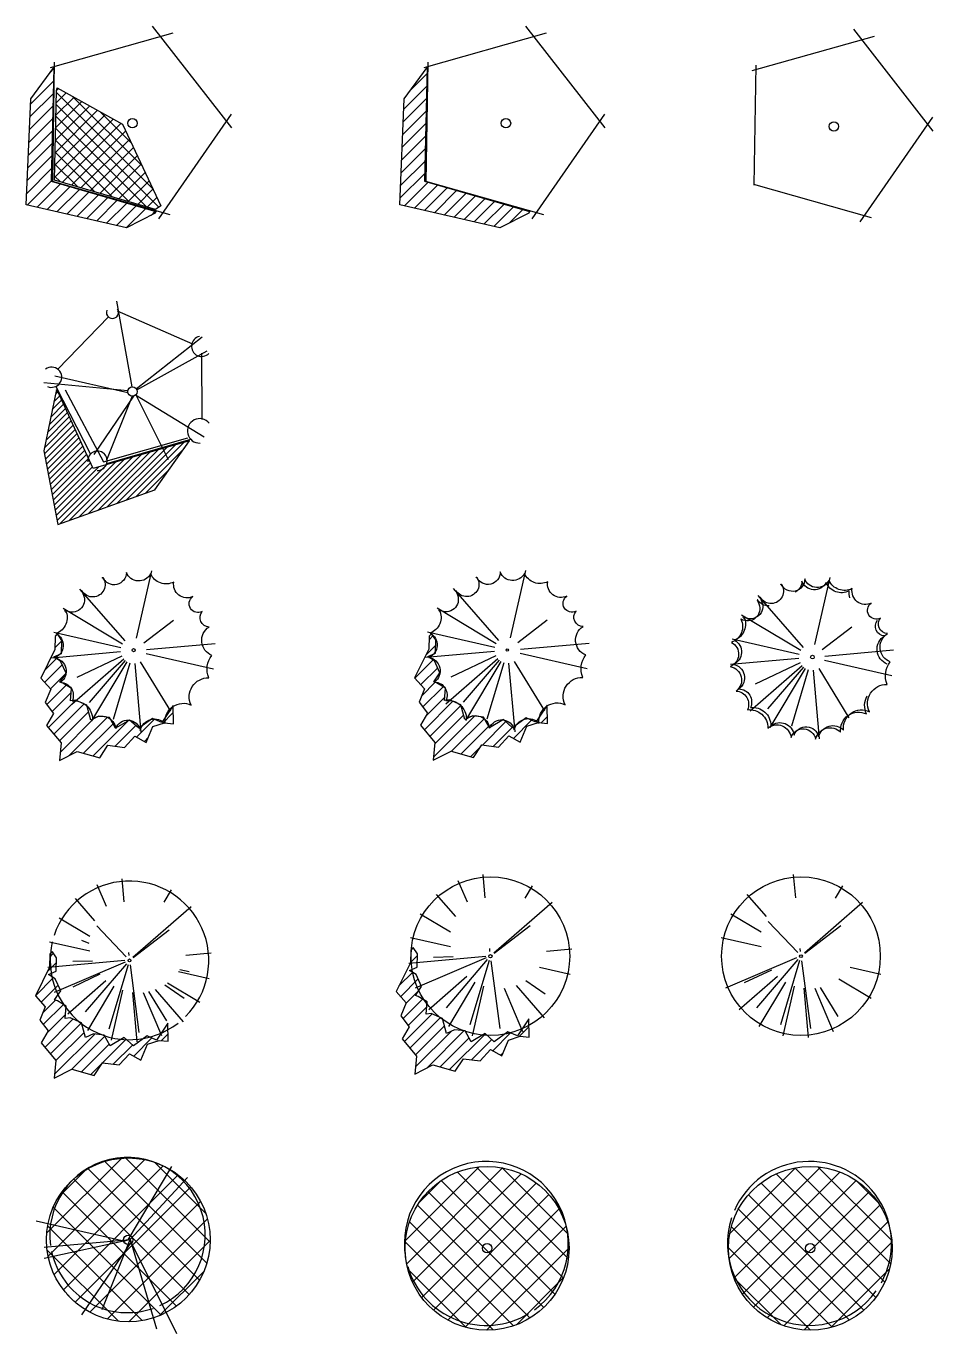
# Model space of a CAD drawing. Extents: x -13.6 to 7.2, y -12.8 to 13.
# Drawn here: x -13.46 to -7.92, y -12.81 to -4.81 of the extents above; entities that cross this region are included whole.
import ezdxf

# ---------------------------------------------------------------- set-up
doc = ezdxf.new("R2010")
doc.units = 0
doc.header["$MEASUREMENT"] = 0
for name, color, linetype in [('C-LAND-L763', 3, 'CONTINUOUS'), ('C-LAND-L764', 3, 'CONTINUOUS'), ('C-LAND-L765', 3, 'CONTINUOUS'), ('C-LAND-L770', 3, 'CONTINUOUS'), ('C-LAND-L773', 3, 'CONTINUOUS'), ('C-LAND-L774', 3, 'CONTINUOUS'), ('C-LAND-L775', 3, 'CONTINUOUS'), ('C-LAND-L778', 3, 'CONTINUOUS'), ('C-LAND-L779', 3, 'CONTINUOUS'), ('C-LAND-L780', 3, 'CONTINUOUS'), ('C-LAND-L788', 3, 'CONTINUOUS'), ('C-LAND-L789', 3, 'CONTINUOUS'), ('C-LAND-L790', 3, 'CONTINUOUS'), ('C-LAND-PL-CANOPY', 3, 'CONTINUOUS'), ('C-LAND-PL-CIRC', 8, 'CONTINUOUS'), ('C-LAND-PL-FILL', 1, 'CONTINUOUS'), ('C-LAND-PL-SHADE', 1, 'CONTINUOUS'), ('C-LAND-PL-TEXTURE', 8, 'CONTINUOUS')]:
    doc.layers.add(name, color=color, linetype=linetype)
pattern_1 = [(45, (9.763504, -1.104264), (-0.03729466, 0.03729466), [])]
pattern_2 = [(45, (-0.03616, 3.20255), (-0.0745893, 0.0745893), []), (135, (-0.03616, 3.20255), (-0.0745893, -0.0745893), [])]
pattern_3 = [(45, (7.10683, 4.18396), (-0.03729466, 0.03729466), [])]

# ---------------------------------------------------------------- blocks, each defined once
blk = doc.blocks.new('C-LAND-L763')
at = {"layer": 'C-LAND-L763'}
for p, q in [((0.603, 0.0559), (0.1589, -0.5844)), ((0.2308, -0.5599), (-0.4898, -0.3561))]:
    blk.add_line(p, q, dxfattribs=at)
at = {"layer": 'C-LAND-PL-CANOPY'}
blk.add_line((-0.487, -0.36), (-0.476, 0.3744), dxfattribs=at)
at = {"layer": 'C-LAND-PL-FILL'}
for p, q in [((0.1197, 0.5936), (0.6049, -0.0288)), ((-0.5003, 0.3412), (0.2483, 0.5524))]:
    blk.add_line(p, q, dxfattribs=at)
blk.add_circle((0, 0), 0.0287, dxfattribs=at)
blk = doc.blocks.new('C-LAND-L764')
at = {"layer": 'C-LAND-PL-SHADE'}
h = blk.add_hatch(dxfattribs=at)
h.set_pattern_fill('ANSI31', color=256, scale=0.421941, style=0)
h.set_pattern_definition(pattern_1)
h.paths.add_polyline_path([(0.139, -0.5506), (-0.0372, -0.6386), (-0.6497, -0.4986), (-0.6217, 0.1495), (-0.4816, 0.3416), (-0.4976, -0.3546), (0.143, -0.5386)])
at = {"layer": 'C-LAND-L764'}
for p, q in [((-0.487, -0.36), (-0.476, 0.3744)), ((0.603, 0.0559), (0.1589, -0.5844)), ((0.2308, -0.5599), (-0.4898, -0.3561))]:
    blk.add_line(p, q, dxfattribs=at)
at = {"layer": 'C-LAND-PL-FILL'}
for p, q in [((0.1197, 0.5936), (0.6049, -0.0288)), ((-0.5003, 0.3412), (0.2483, 0.5524))]:
    blk.add_line(p, q, dxfattribs=at)
blk.add_circle((0, 0), 0.0287, dxfattribs=at)
at = {"layer": 'C-LAND-PL-SHADE'}
blk.add_lwpolyline([(0.139, -0.5506), (-0.0372, -0.6386), (-0.6497, -0.4986), (-0.6217, 0.1495), (-0.4816, 0.3416), (-0.4976, -0.3546), (0.143, -0.5386)], close=True, dxfattribs=at)
blk = doc.blocks.new('C-LAND-L765')
at = {"layer": 'C-LAND-PL-SHADE'}
h = blk.add_hatch(dxfattribs=at)
h.set_pattern_fill('ANSI31', color=256, scale=0.421941, style=0)
h.set_pattern_definition(pattern_1)
h.paths.add_polyline_path([(0.139, -0.5506), (-0.0372, -0.6386), (-0.6497, -0.4986), (-0.6217, 0.1495), (-0.4816, 0.3416), (-0.4976, -0.3546), (0.143, -0.5386)])
at = {"layer": 'C-LAND-PL-TEXTURE'}
h = blk.add_hatch(dxfattribs=at)
h.set_pattern_fill('ANSI37', color=256, scale=0.421941, style=0)
h.set_pattern_definition([(45, (9.763504, -1.104264), (-0.03729466, 0.03729466), []), (135, (9.763504, -1.104264), (-0.03729466, -0.03729466), [])])
h.paths.add_polyline_path([(-0.4593, 0.2175), (-0.0615, -0.0065), (0.1739, -0.5049), (0.1403, -0.5273), (-0.4762, -0.3481), (-0.465, 0.2007)])
at = {"layer": 'C-LAND-L765'}
for p, q in [((-0.487, -0.36), (-0.476, 0.3744)), ((0.2308, -0.5599), (-0.4898, -0.3561))]:
    blk.add_line(p, q, dxfattribs=at)
at = {"layer": 'C-LAND-PL-FILL'}
for p, q in [((0.1197, 0.5936), (0.6049, -0.0288)), ((-0.5003, 0.3412), (0.2483, 0.5524)), ((0.603, 0.0559), (0.1589, -0.5844))]:
    blk.add_line(p, q, dxfattribs=at)
blk.add_circle((0, 0), 0.0287, dxfattribs=at)
at = {"layer": 'C-LAND-PL-SHADE'}
blk.add_lwpolyline([(0.139, -0.5506), (-0.0372, -0.6386), (-0.6497, -0.4986), (-0.6217, 0.1495), (-0.4816, 0.3416), (-0.4976, -0.3546), (0.143, -0.5386)], close=True, dxfattribs=at)
at = {"layer": 'C-LAND-PL-TEXTURE'}
blk.add_lwpolyline([(-0.4593, 0.2175), (-0.0615, -0.0065), (0.1739, -0.5049), (0.1403, -0.5273), (-0.4762, -0.3481), (-0.465, 0.2007)], close=True, dxfattribs=at)
blk = doc.blocks.new('C-LAND-L770')
at = {"layer": 'C-LAND-PL-SHADE'}
h = blk.add_hatch(dxfattribs=at)
h.set_pattern_fill('ANSI31', color=256, scale=0.21097, style=0)
h.set_pattern_definition([(45, (7.017088, 1.720233), (-0.01864733, 0.01864733), [])])
h.paths.add_polyline_path([(-0.4651, 0.0129), (-0.5419, -0.3618), (-0.4559, -0.8134), (0.1374, -0.6014), (0.3495, -0.3004), (-0.2407, -0.4693), (-0.459, 0.0037)])
at = {"layer": 'C-LAND-L770'}
for points in [[(0.3695, 0.2901), (-0.0919, 0.4922)], [(0.4252, -0.1716), (0.4238, 0.2341)], [(-0.4679, 0.0316), (-0.2575, -0.3827)], [(-0.157, -0.44), (0.356, -0.2916)]]:
    blk.add_lwpolyline(points, dxfattribs=at)
blk.add_circle((0, 0), 0.0287, dxfattribs=at)
at = {"layer": 'C-LAND-PL-CANOPY'}
blk.add_lwpolyline([(-0.1474, 0.4569), (-0.4553, 0.1362)], dxfattribs=at)
blk.add_arc((-0.1221, 0.4842), 0.0372, 156.94802, 32.57161, dxfattribs=at)
at = {"layer": 'C-LAND-PL-FILL'}
for p, q in [((-0.0017, 0.0286), (-0.0954, 0.5526)), ((0.0226, 0.0177), (0.4264, 0.3348)), ((0.027, 0.0098), (0.4565, 0.25)), ((-0.0277, -0.0076), (-0.4752, 0.0944)), ((-0.0285, 0.0037), (-0.5421, 0.0532)), ((0.0065, -0.0279), (-0.2366, -0.3847)), ((-0.0019, -0.0286), (-0.1584, -0.4196)), ((0.0191, -0.0191), (0.4386, -0.2763)), ((0.0199, -0.0207), (0.2176, -0.4157))]:
    blk.add_line(p, q, dxfattribs=at)
blk.add_lwpolyline([(-0.4651, 0.0129), (-0.5419, -0.3618), (-0.4559, -0.8134), (0.1374, -0.6014), (0.3495, -0.3004), (-0.2407, -0.4693), (-0.459, 0.0037)], close=True, dxfattribs=at)
blk.add_lwpolyline([(-0.4119, 0.0108), (-0.1767, -0.4298), (0.3379, -0.2829)], dxfattribs=at)
for centre, radius, start, end in [((0.4229, 0.2768), 0.062, 102.02379, 315.86824), ((-0.4944, 0.0879), 0.0621, 245.43183, 126.28961), ((0.4103, -0.2402), 0.0748, 38.21384, 272.20066), ((-0.2139, -0.423), 0.0593, 268.49715, 186.4444)]:
    blk.add_arc(centre, radius, start, end, dxfattribs=at)
blk = doc.blocks.new('C-LAND-L773')
at = {"layer": 'C-LAND-L773'}
for points in [[(0.229, 0.3624, -0.131971), (0.2252, 0.405, -0.431759), (0.0834, 0.4557, -0.650451), (-0.0646, 0.4642, -0.276424), (-0.1047, 0.3973, -0.276424)], [(-0.2648, 0.3139, -0.282805), (-0.3354, 0.35, 0.562453), (-0.3375, 0.35), (-0.3269, 0.3247, -0.724856), (-0.4348, 0.2317, 0.278363), (-0.4369, 0.2317, -0.44318), (-0.4941, 0.0901, -0.638921), (-0.5025, -0.0579, -0.662758), (-0.4666, -0.208, -0.531143), (-0.3967, -0.3221, -0.452717), (-0.2719, -0.4341, -0.597486), (-0.1302, -0.4912, -0.76453), (0.02, -0.5017, -0.591834), (0.1723, -0.4595, -0.590451), (0.3309, -0.3475, -0.251687), (0.3359, -0.2373, -0.251687)], [(0.4578, -0.0431, -0.616578), (0.4409, 0.1302, -0.626492), (0.3986, 0.2253)]]:
    blk.add_lwpolyline(points, format="xyb", dxfattribs=at)
blk.add_circle((0, 0), 0.0113, dxfattribs=at)
at = {"layer": 'C-LAND-PL-FILL'}
for p, q in [((0.0149, 0.0762), (0.1088, 0.487)), ((-0.0549, 0.0586), (-0.3321, 0.3761)), ((-0.0708, 0.0396), (-0.4325, 0.2559)), ((0.0602, 0.0471), (0.2406, 0.1849)), ((-0.0801, 0.0166), (-0.4909, 0.1105)), ((0.0761, 0.006), (0.4959, 0.0436)), ((-0.0818, -0.0082), (-0.5015, -0.0458)), ((-0.0625, -0.0532), (-0.38, -0.3304)), ((-0.0744, -0.0351), (-0.349, -0.1654)), ((-0.0544, -0.0613), (-0.274, -0.3173)), ((-0.0435, -0.0691), (-0.2597, -0.4308)), ((-0.0255, -0.0771), (-0.1284, -0.4221)), ((0.0385, -0.0688), (0.2232, -0.3716)), ((0.0745, -0.0188), (0.4853, -0.1127)), ((0.0043, -0.08), (0.0419, -0.4997))]:
    blk.add_line(p, q, dxfattribs=at)
blk.add_lwpolyline([(-0.3194, 0.3636), (-0.3088, 0.3383, -0.724856), (-0.4167, 0.2453, 0.278363), (-0.4188, 0.2453, -0.44318), (-0.4759, 0.1037, -0.638921), (-0.4844, -0.0443, -0.662758), (-0.4484, -0.1944, -0.531143), (-0.3786, -0.3085, -0.452717), (-0.2538, -0.4205, -0.597486), (-0.1121, -0.4776, -0.76453), (0.0381, -0.4882, -0.591834), (0.1904, -0.4459, -0.590451), (0.3491, -0.3339, -0.560593), (0.4569, -0.1669, -0.267881), (0.476, -0.0295, -0.616578), (0.4591, 0.1438, -0.626492), (0.4168, 0.2389, -0.943626), (0.3596, 0.3298, -0.607885), (0.2433, 0.4186, -0.431759), (0.1016, 0.4693, -0.650451), (-0.0465, 0.4778, -0.792161), (-0.1903, 0.4439, -3.199137), (-0.1903, 0.4461, -1.030374), (-0.3173, 0.3636, 0.562453)], format="xyb", close=True, dxfattribs=at)
blk.add_lwpolyline([(-0.4132, 0.2312, -0.053668), (-0.4231, 0.2441, 0.562453), (-0.4252, 0.2441)], format="xyb", dxfattribs=at)
blk = doc.blocks.new('C-LAND-L788')
at = {"layer": 'C-LAND-PL-FILL', "linetype": 'Continuous'}
h = blk.add_hatch(dxfattribs=at)
h.set_pattern_fill('ANSI37', color=256, scale=0.843882, style=0)
h.set_pattern_definition(pattern_2)
edge = h.paths.add_edge_path()
edge.add_arc((0, 0), 0.5007, 0, 360)
at = {"layer": 'C-LAND-L788'}
blk.add_circle((0, 0), 0.0287, dxfattribs=at)
blk.add_arc((-0.0048, 0.0297), 0.5012, 161.8757, 324.55771, dxfattribs=at)
at = {"layer": 'C-LAND-PL-CIRC'}
blk.add_circle((0, 0), 0.5007, dxfattribs=at)
at = {"layer": 'C-LAND-PL-FILL'}
blk.add_arc((-0.0048, 0.0297), 0.5012, 331.37107, 156.24648, dxfattribs=at)
blk = doc.blocks.new('C-LAND-L789')
at = {"layer": 'C-LAND-PL-TEXTURE', "linetype": 'Continuous'}
h = blk.add_hatch(dxfattribs=at)
h.set_pattern_fill('ANSI37', color=256, scale=0.843882, style=0)
h.set_pattern_definition(pattern_2)
edge = h.paths.add_edge_path()
edge.add_arc((0, 0), 0.5007, 0, 360)
at = {"layer": 'C-LAND-L789'}
blk.add_circle((0, 0), 0.0287, dxfattribs=at)
blk.add_arc((-0.0048, 0.0297), 0.5012, 196.48359, 300.99327, dxfattribs=at)
at = {"layer": 'C-LAND-PL-CIRC'}
blk.add_circle((0, 0), 0.5007, dxfattribs=at)
at = {"layer": 'C-LAND-PL-FILL'}
blk.add_arc((-0.0048, 0.0297), 0.5012, 305.83802, 189.93217, dxfattribs=at)
blk = doc.blocks.new('C-LAND-L790')
at = {"layer": 'C-LAND-PL-TEXTURE', "linetype": 'Continuous'}
h = blk.add_hatch(dxfattribs=at)
h.set_pattern_fill('ANSI37', color=256, scale=0.843882, style=0)
h.set_pattern_definition(pattern_2)
edge = h.paths.add_edge_path()
edge.add_arc((0, 0), 0.5007, 0, 360)
at = {"layer": 'C-LAND-L790'}
blk.add_circle((0, 0), 0.0287, dxfattribs=at)
blk.add_arc((-0.0048, 0.0297), 0.4748, 192.17533, 289.23013, dxfattribs=at)
at = {"layer": 'C-LAND-PL-CIRC'}
blk.add_circle((0, 0), 0.5007, dxfattribs=at)
at = {"layer": 'C-LAND-PL-FILL'}
for p, q in [((0, 0), (0.267, 0.4478)), ((0.0095, 0), (0.3623, 0.3811)), ((-0.0191, -0.0095), (-0.5626, 0.1143)), ((0.0095, 0.0095), (0.1716, -0.5431)), ((0.0095, 0), (-0.5149, -0.1143)), ((0.0095, 0), (-0.5149, -0.0476)), ((0.0191, -0.0095), (-0.2861, -0.4573)), ((0.0095, 0), (-0.1621, -0.4287)), ((0.0095, 0), (0.2956, -0.5716))]:
    blk.add_line(p, q, dxfattribs=at)
blk.add_arc((-0.0048, 0.0297), 0.4748, 294.585, 187.77329, dxfattribs=at)
blk = doc.blocks.new('C-LAND-L774')
at = {"layer": 'C-LAND-PL-SHADE', "linetype": 'Continuous'}
h = blk.add_hatch(dxfattribs=at)
h.set_pattern_fill('ANSI31', color=256, scale=0.421941, style=0)
h.set_pattern_definition([(45, (8.37769, 4.180796), (-0.03729466, 0.03729466), [])])
h.paths.add_polyline_path([(-0.477, 0.0849), (-0.4795, 0.0063), (-0.5658, -0.1687), (-0.5049, -0.2372), (-0.5379, -0.3183), (-0.4871, -0.3843), (-0.5303, -0.4578), (-0.4414, -0.5644), (-0.4516, -0.6734), (-0.3425, -0.6176), (-0.2054, -0.6557), (-0.1546, -0.5796), (-0.0531, -0.5923), (0.0104, -0.5238), (0.0789, -0.5618), (0.1195, -0.4654), (0.1906, -0.4426), (0.2465, -0.4477), (0.2439, -0.3361), (0.1754, -0.4401), (0.117, -0.4147), (0.0332, -0.4756), (-0.0226, -0.4249), (-0.1089, -0.4756), (-0.1445, -0.4096), (-0.2105, -0.402), (-0.2587, -0.4249), (-0.2841, -0.3335), (-0.3526, -0.3031), (-0.3831, -0.3082), (-0.378, -0.2321), (-0.4313, -0.1991), (-0.4491, -0.194), (-0.411, -0.1383), (-0.444, -0.0647), (-0.4846, -0.0393), (-0.4389, -0.019), (-0.4364, 0.0621), (-0.4618, 0.1002)])
at = {"layer": 'C-LAND-L774'}
blk.add_lwpolyline([(-0.3148, 0.3636), (-0.3043, 0.3383, -0.724856), (-0.4122, 0.2453, 0.278363), (-0.4143, 0.2453, -0.44318), (-0.4714, 0.1037, -0.638921), (-0.4798, -0.0443, -0.662758), (-0.4439, -0.1944, -0.531143), (-0.3741, -0.3085, -0.452717), (-0.2493, -0.4205, -0.597486), (-0.1075, -0.4776, -0.76453), (0.0426, -0.4882, -0.591834), (0.1949, -0.4459, -0.590451), (0.3536, -0.3339, -0.560593), (0.4615, -0.1669, -0.267881), (0.4805, -0.0295, -0.616578), (0.4636, 0.1438, -0.626492), (0.4213, 0.2389, -0.943626), (0.3642, 0.3298, -0.607885), (0.2478, 0.4186, -0.431759), (0.1061, 0.4693, -0.650451), (-0.042, 0.4778, -0.792161), (-0.1858, 0.4439, -3.199137), (-0.1858, 0.4461, -1.030374), (-0.3127, 0.3636, 0.562453)], format="xyb", close=True, dxfattribs=at)
blk.add_circle((0, 0), 0.00717, dxfattribs=at)
at = {"layer": 'C-LAND-PL-FILL'}
for p, q in [((0.0194, 0.0762), (0.1133, 0.487)), ((-0.0504, 0.0586), (-0.3276, 0.3761)), ((-0.0663, 0.0396), (-0.428, 0.2559)), ((0.0647, 0.0471), (0.2451, 0.1849)), ((-0.0756, 0.0166), (-0.4863, 0.1105)), ((0.0807, 0.006), (0.5004, 0.0436)), ((-0.0772, -0.0082), (-0.4969, -0.0458)), ((-0.058, -0.0532), (-0.3754, -0.3304)), ((-0.0699, -0.0351), (-0.3444, -0.1654)), ((-0.0499, -0.0613), (-0.2694, -0.3173)), ((-0.039, -0.0691), (-0.2552, -0.4308)), ((-0.0209, -0.0771), (-0.1239, -0.4221)), ((0.043, -0.0688), (0.2278, -0.3716)), ((0.079, -0.0188), (0.4898, -0.1127)), ((0.0088, -0.08), (0.0464, -0.4997))]:
    blk.add_line(p, q, dxfattribs=at)
blk.add_lwpolyline([(-0.4087, 0.2312, -0.053668), (-0.4186, 0.2441, 0.562453), (-0.4207, 0.2441)], format="xyb", dxfattribs=at)
blk.add_lwpolyline([(-0.477, 0.0849), (-0.4795, 0.0063), (-0.5658, -0.1687), (-0.5049, -0.2372), (-0.5379, -0.3183), (-0.4871, -0.3843), (-0.5303, -0.4578), (-0.4414, -0.5644), (-0.4516, -0.6734), (-0.3425, -0.6176), (-0.2054, -0.6557), (-0.1546, -0.5796), (-0.0531, -0.5923), (0.0104, -0.5238), (0.0789, -0.5618), (0.1195, -0.4654), (0.1906, -0.4426), (0.2465, -0.4477), (0.2439, -0.3361), (0.1754, -0.4401), (0.117, -0.4147), (0.0332, -0.4756), (-0.0226, -0.4249), (-0.1089, -0.4756), (-0.1445, -0.4096), (-0.2105, -0.402), (-0.2587, -0.4249), (-0.2841, -0.3335), (-0.3526, -0.3031), (-0.3831, -0.3082), (-0.378, -0.2321), (-0.4313, -0.1991), (-0.4491, -0.194), (-0.411, -0.1383), (-0.444, -0.0647), (-0.4846, -0.0393), (-0.4389, -0.019), (-0.4364, 0.0621), (-0.4618, 0.1002)], close=True, dxfattribs=at)
blk = doc.blocks.new('C-LAND-L775')
at = {"layer": 'C-LAND-PL-SHADE', "linetype": 'Continuous'}
h = blk.add_hatch(dxfattribs=at)
h.set_pattern_fill('ANSI31', color=256, scale=0.421941, style=0)
h.set_pattern_definition([(45, (8.375425, 4.17853), (-0.03729466, 0.03729466), [])])
h.paths.add_polyline_path([(-0.4793, 0.0827), (-0.4818, 0.0041), (-0.5681, -0.171), (-0.5072, -0.2394), (-0.5402, -0.3206), (-0.4894, -0.3865), (-0.5326, -0.4601), (-0.4437, -0.5666), (-0.4539, -0.6757), (-0.3447, -0.6199), (-0.2076, -0.6579), (-0.1569, -0.5818), (-0.0553, -0.5945), (0.0081, -0.526), (0.0767, -0.5641), (0.1173, -0.4677), (0.1883, -0.4449), (0.2442, -0.4499), (0.2416, -0.3383), (0.1731, -0.4423), (0.1147, -0.417), (0.031, -0.4778), (-0.0249, -0.4271), (-0.1112, -0.4778), (-0.1467, -0.4119), (-0.2127, -0.4043), (-0.261, -0.4271), (-0.2863, -0.3358), (-0.3549, -0.3054), (-0.3853, -0.3104), (-0.3803, -0.2344), (-0.4336, -0.2014), (-0.4513, -0.1963), (-0.4133, -0.1405), (-0.4463, -0.067), (-0.4869, -0.0416), (-0.4412, -0.0213), (-0.4386, 0.0599), (-0.464, 0.0979)])
at = {"layer": 'C-LAND-L775'}
blk.add_lwpolyline([(-0.3171, 0.3614), (-0.3065, 0.336, -0.724856), (-0.4144, 0.243, 0.278363), (-0.4165, 0.243, -0.44318), (-0.4736, 0.1014, -0.638921), (-0.4821, -0.0466, -0.662758), (-0.4461, -0.1966, -0.531143), (-0.3763, -0.3108, -0.452717), (-0.2515, -0.4228, -0.597486), (-0.1098, -0.4799, -0.76453), (0.0404, -0.4904, -0.591834), (0.1927, -0.4482, -0.590451), (0.3513, -0.3361, -0.560593), (0.4592, -0.1692, -0.267881), (0.4782, -0.0318, -0.616578), (0.4613, 0.1415, -0.626492), (0.419, 0.2367, -0.943626), (0.3619, 0.3275, -0.607885), (0.2456, 0.4163, -0.431759), (0.1038, 0.467, -0.650451), (-0.0442, 0.4755, -0.792161), (-0.1881, 0.4417, -3.199137), (-0.1881, 0.4438, -1.030374), (-0.315, 0.3614, 0.562453)], format="xyb", close=True, dxfattribs=at)
blk.add_circle((0, 0), 0.00961, dxfattribs=at)
at = {"layer": 'C-LAND-PL-CANOPY'}
for p, q in [((0.0171, 0.0739), (0.111, 0.4847)), ((0.0624, 0.0448), (0.2429, 0.1827)), ((-0.0722, -0.0373), (-0.3467, -0.1676)), ((-0.0412, -0.0714), (-0.2575, -0.4331)), ((-0.0232, -0.0793), (-0.1261, -0.4243)), ((0.0407, -0.071), (0.2255, -0.3738))]:
    blk.add_line(p, q, dxfattribs=at)
at = {"layer": 'C-LAND-PL-FILL'}
for p, q in [((-0.0527, 0.0564), (-0.3298, 0.3738)), ((-0.0686, 0.0373), (-0.4302, 0.2536)), ((-0.0778, 0.0143), (-0.4886, 0.1082)), ((0.0784, 0.0037), (0.4981, 0.0414)), ((-0.0795, -0.0104), (-0.4992, -0.0481)), ((-0.0603, -0.0555), (-0.3777, -0.3326)), ((-0.0521, -0.0635), (-0.2717, -0.3196)), ((0.0767, -0.021), (0.4875, -0.1149)), ((0.0065, -0.0823), (0.0442, -0.502))]:
    blk.add_line(p, q, dxfattribs=at)
blk.add_lwpolyline([(-0.411, 0.229, -0.053668), (-0.4208, 0.2418, 0.562453), (-0.4229, 0.2418)], format="xyb", dxfattribs=at)
blk.add_lwpolyline([(-0.4793, 0.0827), (-0.4818, 0.0041), (-0.5681, -0.171), (-0.5072, -0.2394), (-0.5402, -0.3206), (-0.4894, -0.3865), (-0.5326, -0.4601), (-0.4437, -0.5666), (-0.4539, -0.6757), (-0.3447, -0.6199), (-0.2076, -0.6579), (-0.1569, -0.5818), (-0.0553, -0.5945), (0.0081, -0.526), (0.0767, -0.5641), (0.1173, -0.4677), (0.1883, -0.4449), (0.2442, -0.4499), (0.2416, -0.3383), (0.1731, -0.4423), (0.1147, -0.417), (0.031, -0.4778), (-0.0249, -0.4271), (-0.1112, -0.4778), (-0.1467, -0.4119), (-0.2127, -0.4043), (-0.261, -0.4271), (-0.2863, -0.3358), (-0.3549, -0.3054), (-0.3853, -0.3104), (-0.3803, -0.2344), (-0.4336, -0.2014), (-0.4513, -0.1963), (-0.4133, -0.1405), (-0.4463, -0.067), (-0.4869, -0.0416), (-0.4412, -0.0213), (-0.4386, 0.0599), (-0.464, 0.0979)], close=True, dxfattribs=at)
blk = doc.blocks.new('C-LAND-L778')
at = {"layer": 'C-LAND-L778'}
blk.add_line((0.2119, 0.3552), (0.2569, 0.4305), dxfattribs=at)
for radius in [0.485, 0.00852]:
    blk.add_circle((0, 0), radius, dxfattribs=at)
at = {"layer": 'C-LAND-PL-FILL'}
for p, q in [((-0.032, 0.3572), (-0.0447, 0.4995)), ((-0.2111, 0.2426), (-0.3293, 0.378)), ((0.0216, 0.0197), (0.3771, 0.3301)), ((-0.2431, 0.1462), (-0.4297, 0.2578)), ((-0.0197, 0.0217), (-0.1997, 0.2121)), ((0.0228, 0.0182), (0.2434, 0.1868)), ((-0.243, 0.0564), (-0.4881, 0.1124)), ((-0.0026, 0.0294), (-0.0042, 0.0475)), ((-0.0264, -0.0104), (-0.4604, -0.1958)), ((-0.0187, -0.021), (-0.2712, -0.3154)), ((-0.0082, -0.0267), (-0.1256, -0.4201)), ((0.0037, -0.0276), (0.0573, -0.4412)), ((0.2998, -0.0677), (0.4881, -0.1108)), ((-0.1434, -0.1244), (-0.3772, -0.3285)), ((-0.181, -0.0851), (-0.3462, -0.1635)), ((-0.0953, -0.1585), (-0.2569, -0.4289)), ((0.2323, -0.1381), (0.4297, -0.2561)), ((-0.0419, -0.1823), (-0.1116, -0.4872)), ((0.0176, -0.1956), (0.0447, -0.4978)), ((0.0841, -0.1961), (0.1966, -0.4596)), ((0.1169, -0.1908), (0.226, -0.3697))]:
    blk.add_line(p, q, dxfattribs=at)
blk = doc.blocks.new('C-LAND-L779')
at = {"layer": 'C-LAND-PL-SHADE', "linetype": 'Continuous'}
h = blk.add_hatch(dxfattribs=at)
h.set_pattern_fill('ANSI31', color=256, scale=0.421941, style=0)
h.set_pattern_definition(pattern_3)
h.paths.add_polyline_path([(-0.4864, 0.0377), (-0.489, -0.0409), (-0.5753, -0.2159), (-0.5143, -0.2844), (-0.5473, -0.3656), (-0.4966, -0.4315), (-0.5397, -0.5051), (-0.4509, -0.6116), (-0.461, -0.7207), (-0.3519, -0.6649), (-0.2148, -0.7029), (-0.164, -0.6268), (-0.0625, -0.6395), (0.001, -0.571), (0.0695, -0.6091), (0.1101, -0.5127), (0.1812, -0.4899), (0.237, -0.4949), (0.2345, -0.3833), (0.166, -0.4873), (0.1076, -0.462), (0.0238, -0.5228), (-0.032, -0.4721), (-0.1183, -0.5228), (-0.1539, -0.4569), (-0.2199, -0.4493), (-0.2681, -0.4721), (-0.2935, -0.3808), (-0.362, -0.3504), (-0.3925, -0.3554), (-0.3874, -0.2794), (-0.4407, -0.2464), (-0.4585, -0.2413), (-0.4204, -0.1855), (-0.4534, -0.112), (-0.494, -0.0866), (-0.4483, -0.0663), (-0.4458, 0.0149), (-0.4712, 0.0529)])
at = {"layer": 'C-LAND-L779'}
blk.add_line((0.2119, 0.3552), (0.2569, 0.4305), dxfattribs=at)
for radius in [0.485, 0.0103]:
    blk.add_circle((0, 0), radius, dxfattribs=at)
at = {"layer": 'C-LAND-PL-FILL'}
for p, q in [((-0.032, 0.3572), (-0.0447, 0.4995)), ((-0.1406, 0.33), (-0.1966, 0.4613)), ((-0.2111, 0.2426), (-0.3293, 0.378)), ((0.0216, 0.0197), (0.3771, 0.3301)), ((-0.2431, 0.1462), (-0.4297, 0.2578)), ((0.0228, 0.0182), (0.2434, 0.1868)), ((-0.243, 0.0564), (-0.4881, 0.1124)), ((-0.0026, 0.0294), (-0.0042, 0.0475)), ((0.344, 0.0317), (0.4987, 0.0455)), ((-0.0286, -0.0017), (-0.4987, -0.0439)), ((-0.0264, -0.0104), (-0.4604, -0.1958)), ((-0.2269, -0.0047), (-0.3467, -0.0076)), ((-0.0187, -0.021), (-0.2712, -0.3154)), ((-0.0082, -0.0267), (-0.1256, -0.4201)), ((0.0037, -0.0276), (0.0573, -0.4412)), ((0.2998, -0.0677), (0.4881, -0.1108)), ((-0.1434, -0.1244), (-0.3772, -0.3285)), ((-0.0953, -0.1585), (-0.2569, -0.4289)), ((0.2169, -0.1488), (0.3352, -0.2305)), ((-0.0419, -0.1823), (-0.1116, -0.4872)), ((0.0841, -0.1961), (0.1966, -0.4596)), ((0.157, -0.179), (0.3293, -0.3763))]:
    blk.add_line(p, q, dxfattribs=at)
blk.add_lwpolyline([(-0.4864, 0.0377), (-0.489, -0.0409), (-0.5753, -0.2159), (-0.5143, -0.2844), (-0.5473, -0.3656), (-0.4966, -0.4315), (-0.5397, -0.5051), (-0.4509, -0.6116), (-0.461, -0.7207), (-0.3519, -0.6649), (-0.2148, -0.7029), (-0.164, -0.6268), (-0.0625, -0.6395), (0.001, -0.571), (0.0695, -0.6091), (0.1101, -0.5127), (0.1812, -0.4899), (0.237, -0.4949), (0.2345, -0.3833), (0.166, -0.4873), (0.1076, -0.462), (0.0238, -0.5228), (-0.032, -0.4721), (-0.1183, -0.5228), (-0.1539, -0.4569), (-0.2199, -0.4493), (-0.2681, -0.4721), (-0.2935, -0.3808), (-0.362, -0.3504), (-0.3925, -0.3554), (-0.3874, -0.2794), (-0.4407, -0.2464), (-0.4585, -0.2413), (-0.4204, -0.1855), (-0.4534, -0.112), (-0.494, -0.0866), (-0.4483, -0.0663), (-0.4458, 0.0149), (-0.4712, 0.0529)], close=True, dxfattribs=at)
blk = doc.blocks.new('C-LAND-L780')
at = {"layer": 'C-LAND-PL-SHADE', "linetype": 'Continuous'}
h = blk.add_hatch(dxfattribs=at)
h.set_pattern_fill('ANSI31', color=256, scale=0.421941, style=0)
h.set_pattern_definition(pattern_3)
h.paths.add_polyline_path([(-0.4864, 0.0377), (-0.489, -0.0409), (-0.5753, -0.2159), (-0.5143, -0.2844), (-0.5473, -0.3656), (-0.4966, -0.4315), (-0.5397, -0.5051), (-0.4509, -0.6116), (-0.461, -0.7207), (-0.3519, -0.6649), (-0.2148, -0.7029), (-0.164, -0.6268), (-0.0625, -0.6395), (0.001, -0.571), (0.0695, -0.6091), (0.1101, -0.5127), (0.1812, -0.4899), (0.237, -0.4949), (0.2345, -0.3833), (0.166, -0.4873), (0.1076, -0.462), (0.0238, -0.5228), (-0.032, -0.4721), (-0.1183, -0.5228), (-0.1539, -0.4569), (-0.2199, -0.4493), (-0.2681, -0.4721), (-0.2935, -0.3808), (-0.362, -0.3504), (-0.3925, -0.3554), (-0.3874, -0.2794), (-0.4407, -0.2464), (-0.4585, -0.2413), (-0.4204, -0.1855), (-0.4534, -0.112), (-0.494, -0.0866), (-0.4483, -0.0663), (-0.4458, 0.0149), (-0.4712, 0.0529)])
at = {"layer": 'C-LAND-L780'}
for p, q in [((-0.1406, 0.33), (-0.1966, 0.4613)), ((0.2119, 0.3552), (0.2569, 0.4305)), ((0.344, 0.0317), (0.4987, 0.0455))]:
    blk.add_line(p, q, dxfattribs=at)
blk.add_circle((0, 0), 0.00852, dxfattribs=at)
blk.add_arc((0, 0), 0.485, 166.4868, 307.76863, dxfattribs=at)
at = {"layer": 'C-LAND-PL-FILL'}
for p, q in [((-0.032, 0.3572), (-0.0447, 0.4995)), ((-0.2111, 0.2426), (-0.3293, 0.378)), ((0.0216, 0.0197), (0.3771, 0.3301)), ((-0.2431, 0.1462), (-0.4297, 0.2578)), ((-0.0197, 0.0217), (-0.1997, 0.2121)), ((0.0228, 0.0182), (0.2434, 0.1868)), ((-0.243, 0.0564), (-0.4881, 0.1124)), ((-0.2464, 0.1034), (-0.2903, 0.1217)), ((-0.0026, 0.0294), (-0.0042, 0.0475)), ((-0.0286, -0.0017), (-0.4987, -0.0439)), ((-0.0264, -0.0104), (-0.4604, -0.1958)), ((-0.2269, -0.0047), (-0.3467, -0.0076)), ((-0.0187, -0.021), (-0.2712, -0.3154)), ((-0.0082, -0.0267), (-0.1256, -0.4201)), ((0.0037, -0.0276), (0.0573, -0.4412)), ((0.2998, -0.0677), (0.4881, -0.1108)), ((0.307, -0.0567), (0.3658, -0.0677)), ((-0.1434, -0.1244), (-0.3772, -0.3285)), ((-0.181, -0.0851), (-0.3462, -0.1635)), ((-0.0953, -0.1585), (-0.2569, -0.4289)), ((0.2169, -0.1488), (0.3352, -0.2305)), ((0.2323, -0.1381), (0.4297, -0.2561)), ((-0.0419, -0.1823), (-0.1116, -0.4872)), ((0.0176, -0.1956), (0.0447, -0.4978)), ((0.0841, -0.1961), (0.1966, -0.4596)), ((0.1169, -0.1908), (0.226, -0.3697)), ((0.157, -0.179), (0.3293, -0.3763))]:
    blk.add_line(p, q, dxfattribs=at)
blk.add_lwpolyline([(-0.4864, 0.0377), (-0.489, -0.0409), (-0.5753, -0.2159), (-0.5143, -0.2844), (-0.5473, -0.3656), (-0.4966, -0.4315), (-0.5397, -0.5051), (-0.4509, -0.6116), (-0.461, -0.7207), (-0.3519, -0.6649), (-0.2148, -0.7029), (-0.164, -0.6268), (-0.0625, -0.6395), (0.001, -0.571), (0.0695, -0.6091), (0.1101, -0.5127), (0.1812, -0.4899), (0.237, -0.4949), (0.2345, -0.3833), (0.166, -0.4873), (0.1076, -0.462), (0.0238, -0.5228), (-0.032, -0.4721), (-0.1183, -0.5228), (-0.1539, -0.4569), (-0.2199, -0.4493), (-0.2681, -0.4721), (-0.2935, -0.3808), (-0.362, -0.3504), (-0.3925, -0.3554), (-0.3874, -0.2794), (-0.4407, -0.2464), (-0.4585, -0.2413), (-0.4204, -0.1855), (-0.4534, -0.112), (-0.494, -0.0866), (-0.4483, -0.0663), (-0.4458, 0.0149), (-0.4712, 0.0529)], close=True, dxfattribs=at)
blk.add_arc((0, 0), 0.485, 315.0864, 161.60781, dxfattribs=at)

msp = doc.modelspace()

# ---------------------------------------------------------------- block references
at = {"layer": 'C-LAND-L763'}
msp.add_blockref('C-LAND-L763', (-8.5257, -5.4205), dxfattribs=at)
at = {"layer": 'C-LAND-L764'}
msp.add_blockref('C-LAND-L764', (-10.5301, -5.4013), dxfattribs=at)
at = {"layer": 'C-LAND-L765'}
msp.add_blockref('C-LAND-L765', (-12.8134, -5.4013), dxfattribs=at)
at = {"layer": 'C-LAND-L770'}
msp.add_blockref('C-LAND-L770', (-12.8134, -7.0418), dxfattribs=at)
at = {"layer": 'C-LAND-L773'}
msp.add_blockref('C-LAND-L773', (-8.6571, -8.6651), dxfattribs=at)
at = {"layer": 'C-LAND-L774'}
msp.add_blockref('C-LAND-L774', (-10.5228, -8.6226), dxfattribs=at)
at = {"layer": 'C-LAND-L775'}
msp.add_blockref('C-LAND-L775', (-12.8062, -8.6226), dxfattribs=at)
at = {"layer": 'C-LAND-L778'}
msp.add_blockref('C-LAND-L778', (-8.7269, -10.4938), dxfattribs=at)
at = {"layer": 'C-LAND-L779'}
msp.add_blockref('C-LAND-L779', (-10.6255, -10.4938), dxfattribs=at)
at = {"layer": 'C-LAND-L780'}
msp.add_blockref('C-LAND-L780', (-12.8318, -10.5194), dxfattribs=at)
at = {"layer": 'C-LAND-L788'}
msp.add_blockref('C-LAND-L788', (-8.6699, -12.2794), dxfattribs=at)
at = {"layer": 'C-LAND-L789'}
msp.add_blockref('C-LAND-L789', (-10.6454, -12.2794), dxfattribs=at)
at = {"layer": 'C-LAND-L790'}
msp.add_blockref('C-LAND-L790', (-12.839, -12.2282), dxfattribs=at)

doc.saveas('drawing.dxf')
